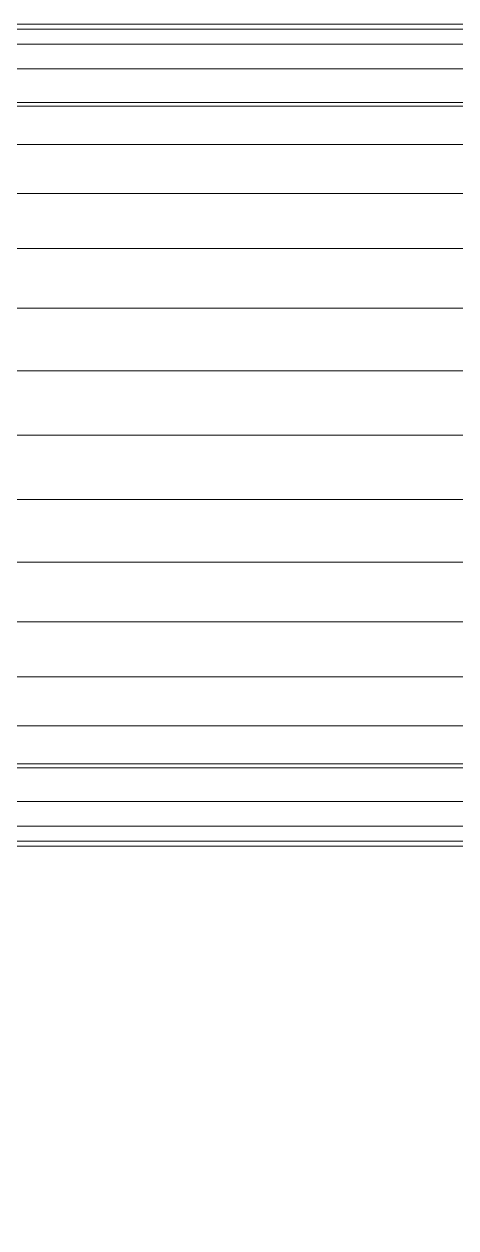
# Model space of a CAD drawing. Header units: centimetres. Extents: x -13689 to 3489, y -437 to 1921.
# Drawn here: x -2938.074 to -2937.549, y 189.836 to 191.3 of the extents above; entities that cross this region are included whole.
import ezdxf

# ---------------------------------------------------------------- set-up
doc = ezdxf.new("R2010")
doc.units = ezdxf.units.CM
doc.layers.add('M-EQPM', color=7, linetype='Continuous', lineweight=9)

# ---------------------------------------------------------------- blocks, each defined once
blk = doc.blocks.new('EQ-05-007 - EQ-05-007_dwg_Agrupar_317-1548996-Sección 3-2')
at = {"layer": 'M-EQPM', "color": 136, "true_color": 0x007f7f}
for p, q in [((-2070.4105, 191.3), (-2086.4105, 191.3)), ((-2070.4105, 191.2938), (-2086.4105, 191.2938)), ((-2070.4105, 191.2755), (-2086.4105, 191.2755)), ((-2070.4105, 191.2455), (-2086.4105, 191.2455)), ((-2070.4105, 191.2045), (-2086.4105, 191.2045)), ((-2070.4105, 191.2), (-2086.4105, 191.2)), ((-2070.4105, 191.1536), (-2086.4105, 191.1536)), ((-2070.4105, 191.0939), (-2086.4105, 191.0939)), ((-2070.4105, 191.027), (-2086.4105, 191.027)), ((-2070.4105, 190.9545), (-2086.4105, 190.9545)), ((-2070.4105, 190.8782), (-2086.4105, 190.8782)), ((-2070.4105, 190.8), (-2086.4105, 190.8)), ((-2070.4105, 190.7218), (-2086.4105, 190.7218)), ((-2070.4105, 190.6455), (-2086.4105, 190.6455)), ((-2070.4105, 190.573), (-2086.4105, 190.573)), ((-2070.4105, 190.5061), (-2086.4105, 190.5061)), ((-2070.4105, 190.4464), (-2086.4105, 190.4464)), ((-2070.4105, 190.4), (-2086.4105, 190.4)), ((-2070.4105, 190.3955), (-2086.4105, 190.3955)), ((-2070.4105, 190.3545), (-2086.4105, 190.3545)), ((-2070.4105, 190.3245), (-2086.4105, 190.3245)), ((-2070.4105, 190.3062), (-2086.4105, 190.3062)), ((-2070.4105, 190.3), (-2086.4105, 190.3))]:
    blk.add_line(p, q, dxfattribs=at)
at = {"layer": 'M-EQPM', "color": 136, "true_color": 0x007f7f, "flags": 128}
for points in [[(-2068.2372, 189.3823), (-2068.4619, 189.925), (-2068.3723, 189.9768), (-2068.7463, 190.4642), (-2068.6901, 190.5204), (-2069.194, 190.9071), (-2069.169, 190.9503), (-2069.7679, 191.1984), (-2070.4105, 191.2938), (-2070.4105, 191.2755), (-2086.4105, 191.2755), (-2087.0531, 191.1984), (-2087.652, 190.9503), (-2087.6605, 190.9651), (-2088.1783, 190.5678), (-2088.1662, 190.5557), (-2088.5608, 190.0415), (-2088.5175, 190.0165), (-2088.7606, 189.4297), (-2088.6839, 189.4091)], [(-2086.4105, 191.3), (-2070.4105, 191.3), (-2070.4105, 191.2938), (-2070.4105, 191.3), (-2069.7679, 191.1984), (-2070.4105, 191.3), (-2069.7634, 191.2148), (-2069.7679, 191.1984), (-2070.4105, 191.2938), (-2086.4105, 191.2938)], [(-2070.4105, 191.3), (-2086.4105, 191.3), (-2087.0575, 191.2148), (-2086.4105, 191.2938), (-2087.0575, 191.2148), (-2087.0531, 191.1984), (-2086.4105, 191.2938), (-2086.4105, 191.2755)], [(-2086.9597, 191.0812), (-2086.4105, 191.1536), (-2087.0402, 191.1501), (-2086.4105, 191.1536), (-2086.4105, 191.2045), (-2087.0402, 191.1501), (-2086.4105, 191.2455), (-2086.4105, 191.2755), (-2070.4105, 191.2755), (-2070.4105, 191.2938), (-2086.4105, 191.2938), (-2086.4105, 191.3)], [(-2068.4619, 189.925), (-2068.5664, 189.8647), (-2068.3536, 189.3511), (-2068.4786, 189.3176), (-2068.6784, 189.8), (-2068.5664, 189.8647), (-2068.9048, 190.3057), (-2068.8195, 190.391), (-2069.2855, 190.7486), (-2069.2337, 190.8382), (-2069.8014, 191.0734), (-2069.7808, 191.1501), (-2070.4105, 191.2455), (-2069.7679, 191.1984), (-2070.4105, 191.2755), (-2070.4105, 191.2455), (-2086.4105, 191.2455), (-2086.4105, 191.2045), (-2087.0402, 191.1501), (-2087.0196, 191.0734)], [(-2086.4105, 191.2045), (-2086.4105, 191.2455), (-2070.4105, 191.2455), (-2070.4105, 191.2755), (-2069.7679, 191.1984), (-2069.7808, 191.1501), (-2069.194, 190.9071), (-2069.2337, 190.8382), (-2068.7463, 190.4642), (-2068.8195, 190.391)], [(-2086.4105, 191.2045), (-2070.4105, 191.2045), (-2070.4105, 191.2455), (-2069.7808, 191.1501), (-2070.4105, 191.2045), (-2070.4105, 191.2455), (-2069.7679, 191.1984), (-2069.7808, 191.1501), (-2069.194, 190.9071), (-2069.2337, 190.8382), (-2068.7463, 190.4642), (-2068.8195, 190.391)], [(-2086.4105, 191.027), (-2086.9928, 190.9733), (-2086.4105, 191.0939), (-2086.4105, 191.1536), (-2070.4105, 191.1536), (-2070.4105, 191.2045), (-2070.4105, 191.1536), (-2086.4105, 191.1536), (-2086.9597, 191.0812)], [(-2069.9633, 191.1082), (-2069.8014, 191.0734), (-2069.7808, 191.1501), (-2070.4105, 191.2045), (-2086.4105, 191.2045), (-2086.4105, 191.1536), (-2086.4105, 191.0939)], [(-2086.9616, 190.8569), (-2086.4105, 190.9545), (-2086.9928, 190.9733), (-2086.4105, 190.9545), (-2086.4105, 191.027), (-2086.4105, 191.0939), (-2070.4105, 191.0939), (-2069.8282, 190.9733)], [(-2086.9281, 190.7319), (-2086.9616, 190.8569), (-2086.4105, 190.8782), (-2086.4105, 190.9545), (-2086.4105, 191.027), (-2070.4105, 191.027), (-2070.4105, 191.0939), (-2070.4105, 191.027), (-2086.4105, 191.027), (-2086.9928, 190.9733)], [(-2086.4105, 191.0939), (-2070.4105, 191.0939), (-2069.8282, 190.9733)], [(-2069.8282, 190.9733), (-2070.4105, 191.027), (-2070.4105, 190.9545), (-2086.4105, 190.9545), (-2086.9616, 190.8569), (-2086.4105, 190.8782), (-2086.4105, 190.8), (-2086.9616, 190.8569), (-2086.4105, 190.8), (-2086.9281, 190.7319)], [(-2070.4105, 190.8782), (-2069.8594, 190.8569), (-2070.4105, 190.9545), (-2070.4105, 190.8782), (-2086.4105, 190.8782), (-2086.4105, 190.9545), (-2070.4105, 190.9545), (-2070.4105, 191.027), (-2069.8282, 190.9733)], [(-2086.9281, 190.7319), (-2086.8946, 190.6069), (-2086.4105, 190.7218), (-2086.4105, 190.6455), (-2086.8946, 190.6069), (-2086.4105, 190.7218), (-2086.4105, 190.8), (-2086.4105, 190.8782), (-2070.4105, 190.8782), (-2069.8594, 190.8569), (-2069.8929, 190.7319)], [(-2069.1731, 190.0374), (-2069.5355, 190.3155), (-2069.4752, 190.42), (-2069.9264, 190.6069), (-2069.8929, 190.7319), (-2070.4105, 190.8), (-2070.4105, 190.8782), (-2070.4105, 190.8), (-2086.4105, 190.8), (-2070.4105, 190.8), (-2070.4105, 190.7218), (-2070.4105, 190.8), (-2069.9264, 190.6069), (-2070.4105, 190.8), (-2069.8929, 190.7319), (-2069.9264, 190.6069), (-2070.4105, 190.7218), (-2070.4105, 190.6455), (-2086.4105, 190.6455)], [(-2069.9633, 190.4691), (-2069.9844, 190.3903), (-2069.5873, 190.2259), (-2069.627, 190.1571), (-2069.3025, 189.908), (-2069.3378, 189.8727), (-2069.3498, 189.8607), (-2069.6605, 190.099), (-2069.652, 190.1138), (-2069.3378, 189.8727), (-2069.0967, 189.5585), (-2069.0534, 189.5835), (-2069.3025, 189.908), (-2069.2463, 189.9642), (-2069.5873, 190.2259), (-2069.5355, 190.3155), (-2069.9576, 190.4904), (-2069.9264, 190.6069), (-2070.4105, 190.573), (-2069.9264, 190.6069), (-2070.4105, 190.6455), (-2070.4105, 190.573), (-2086.4105, 190.573)], [(-2086.4105, 190.6455), (-2070.4105, 190.6455), (-2070.4105, 190.7218), (-2086.4105, 190.7218)], [(-2086.4105, 190.573), (-2070.4105, 190.573), (-2070.4105, 190.6455), (-2069.9264, 190.6069), (-2069.9576, 190.4904), (-2069.5355, 190.3155), (-2069.5873, 190.2259), (-2069.2463, 189.9642), (-2069.3025, 189.908), (-2069.0534, 189.5835), (-2069.0967, 189.5585), (-2068.9452, 189.1926), (-2068.8969, 189.2056), (-2069.0534, 189.5835), (-2068.9846, 189.6232), (-2069.2463, 189.9642), (-2069.1731, 190.0374), (-2069.5355, 190.3155), (-2069.4752, 190.42), (-2069.9264, 190.6069), (-2070.4105, 190.7218), (-2086.4105, 190.7218)], [(-2086.4105, 190.3955), (-2070.4105, 190.3955), (-2070.4105, 190.4464), (-2070.0049, 190.3136), (-2070.4105, 190.4464), (-2069.9844, 190.3903), (-2070.0049, 190.3136), (-2070.4105, 190.3955), (-2070.4105, 190.4464), (-2069.9844, 190.3903), (-2070.0049, 190.3136), (-2069.627, 190.1571), (-2069.652, 190.1138), (-2069.6605, 190.099), (-2070.0223, 190.2489), (-2070.0179, 190.2653), (-2069.652, 190.1138), (-2069.3378, 189.8727)], [(-2086.4105, 190.3955), (-2086.4105, 190.4464), (-2070.4105, 190.4464), (-2070.4105, 190.5061), (-2069.9576, 190.4904), (-2070.4105, 190.573), (-2070.4105, 190.5061), (-2086.4105, 190.5061), (-2086.4105, 190.4464), (-2086.8366, 190.3903), (-2086.4105, 190.3955), (-2086.8366, 190.3903), (-2087.2337, 190.2259), (-2087.2855, 190.3155), (-2087.6479, 190.0374), (-2087.7332, 190.1227), (-2088.0305, 189.7353), (-2088.1425, 189.8), (-2088.3423, 189.3176), (-2088.4673, 189.3511)], [(-2086.4105, 190.5061), (-2070.4105, 190.5061), (-2069.9576, 190.4904)], [(-2069.9633, 190.4691), (-2069.9844, 190.3903), (-2070.4105, 190.5061), (-2070.4105, 190.4464), (-2086.4105, 190.4464), (-2086.4105, 190.3955)], [(-2086.4105, 190.3545), (-2070.4105, 190.3545), (-2070.4105, 190.3955), (-2070.4105, 190.3545), (-2086.4105, 190.3545)], [(-2086.4105, 190.3), (-2086.4105, 190.3062), (-2086.4105, 190.3245), (-2086.4105, 190.3545), (-2086.4105, 190.3955), (-2070.4105, 190.3955), (-2070.0049, 190.3136), (-2069.627, 190.1571), (-2069.652, 190.1138), (-2070.0179, 190.2653), (-2070.0049, 190.3136), (-2070.4105, 190.3545), (-2070.4105, 190.3245), (-2086.4105, 190.3245), (-2086.8031, 190.2653), (-2086.4105, 190.3062)], [(-2086.4105, 190.3245), (-2070.4105, 190.3245), (-2070.0179, 190.2653), (-2070.0049, 190.3136), (-2070.4105, 190.3245), (-2070.0049, 190.3136), (-2070.4105, 190.3545), (-2070.4105, 190.3245), (-2070.4105, 190.3062), (-2070.0179, 190.2653), (-2070.4105, 190.3245), (-2070.4105, 190.3062), (-2086.4105, 190.3062)], [(-2086.4105, 190.3062), (-2070.4105, 190.3062), (-2070.0179, 190.2653), (-2070.0223, 190.2489), (-2070.4105, 190.3062), (-2070.0223, 190.2489), (-2070.4105, 190.3), (-2070.4105, 190.3062), (-2070.4105, 190.3), (-2086.4105, 190.3)], [(-2070.4105, 190.3), (-2086.4105, 190.3), (-2086.1504, 190.3001)]]:
    blk.add_lwpolyline(points, dxfattribs=at)
blk = doc.blocks.new('EQ-05-007 - EQ-05-007_dwg_011_ENZUNCHADOR_dwg-1549000-Sección 3-2')
blk.add_blockref('EQ-05-007 - EQ-05-007_dwg_Agrupar_317-1548996-Sección 3-2', (0, 0))
blk = doc.blocks.new('EQ-05-007 - EQ-05-007_dwg-1548992-Sección 3-2')
blk.add_blockref('EQ-05-007 - EQ-05-007_dwg_011_ENZUNCHADOR_dwg-1549000-Sección 3-2', (0, 0))
blk = doc.blocks.new('EQ-05-007 - EQ-05-007-1549005-Sección 3-2')
blk.add_blockref('EQ-05-007 - EQ-05-007_dwg-1548992-Sección 3-2', (0, 0))
blk = doc.blocks.new('PQ_RVR_MEP-01_ZZ_ZZ_MO_T_A_rvt-2-Sección 3-2')
at = {"layer": 'M-EQPM', "lineweight": 9}
blk.add_blockref('EQ-05-007 - EQ-05-007-1549005-Sección 3-2', (0, 0), dxfattribs=at)

msp = doc.modelspace()

# ---------------------------------------------------------------- block references
at = {"lineweight": 5}
msp.add_blockref('PQ_RVR_MEP-01_ZZ_ZZ_MO_T_A_rvt-2-Sección 3-2', (-867.1233, 0), dxfattribs=at)

doc.saveas('drawing.dxf')
